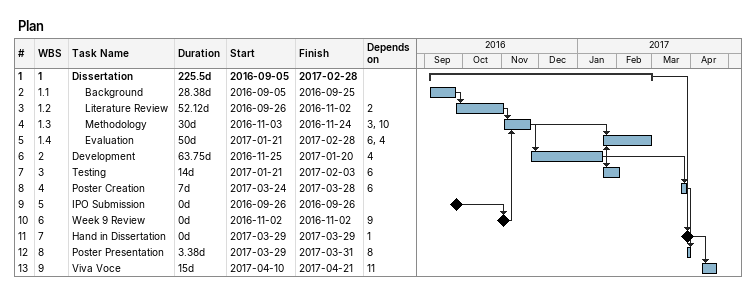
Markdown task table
Plan

| ID | WBS | Task | Duration | Start | Finish | Predecessors |
|---|---|---|---|---|---|---|
| 1 | 1 | **Dissertation** | 225.5d | 2016-09-05 | 2017-02-28 |  |
| 2 | 1.1 | Background | 28.38d | 2016-09-05 | 2016-09-25 |  |
| 3 | 1.2 | Literature Review | 52.12d | 2016-09-26 | 2016-11-02 | 2 |
| 4 | 1.3 | Methodology | 30d | 2016-11-03 | 2016-11-24 | 3, 10 |
| 5 | 1.4 | Evaluation | 50d | 2017-01-21 | 2017-02-28 | 6, 4 |
| 6 | 2 | Development | 63.75d | 2016-11-25 | 2017-01-20 | 4 |
| 7 | 3 | Testing | 14d | 2017-01-21 | 2017-02-03 | 6 |
| 8 | 4 | Poster Creation | 7d | 2017-03-24 | 2017-03-28 | 6 |
| 9 | 5 | IPO Submission | 0d | 2016-09-26 | 2016-09-26 |  |
| 10 | 6 | Week 9 Review | 0d | 2016-11-02 | 2016-11-02 | 9 |
| 11 | 7 | Hand in Dissertation | 0d | 2017-03-29 | 2017-03-29 | 1 |
| 12 | 8 | Poster Presentation | 3.38d | 2017-03-29 | 2017-03-31 | 8 |
| 13 | 9 | Viva Voce | 15d | 2017-04-10 | 2017-04-21 | 11 |
